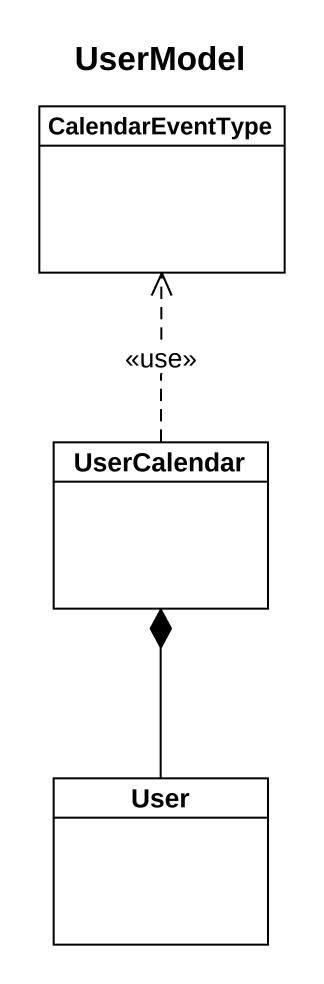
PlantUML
@startuml
title UserModel
hide circle
hide empty members
class CalendarEventType
class UserCalendar
class User
UserCalendar .up.> CalendarEventType : <<use>>
User -up-* UserCalendar
@enduml
